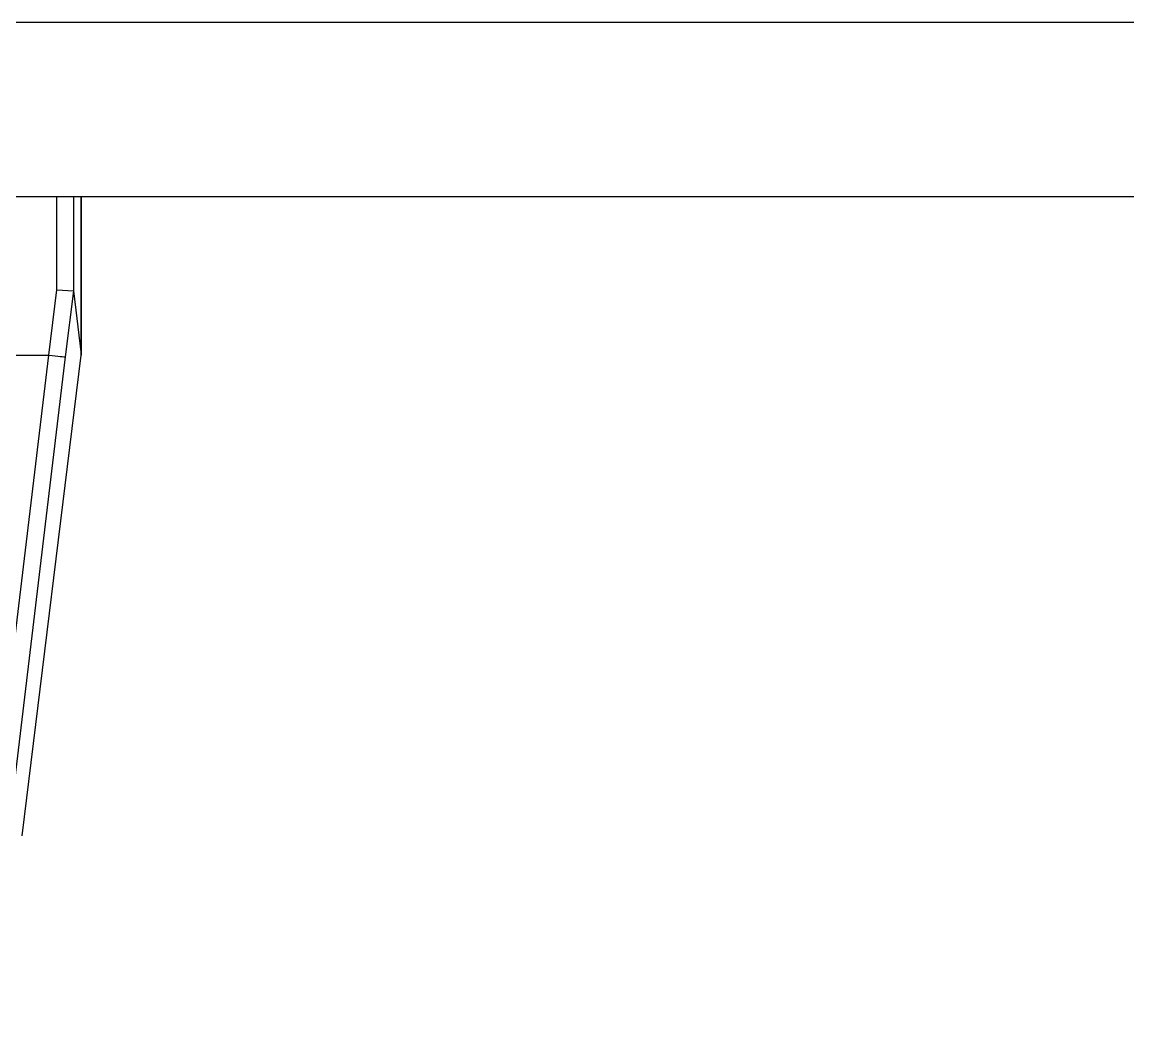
# Model space of a CAD drawing. Extents: x 16.5 to 113.1, y 4.4 to 84.5.
# Drawn here: x 54.549 to 55.214, y 31.537 to 32.146 of the extents above; entities that cross this region are included whole.
import ezdxf

# ---------------------------------------------------------------- set-up
doc = ezdxf.new("R2010")
doc.units = 0
doc.header["$MEASUREMENT"] = 0
doc.linetypes.add('SLD-SOLID', pattern=[0])
doc.layers.add('OBJECT', color=7, linetype='CONTINUOUS')

msp = doc.modelspace()

# ---------------------------------------------------------------- linework, layer by layer
at = {"layer": 'OBJECT', "linetype": 'SLD-SOLID'}
for p, q in [((51.75973, 32.14648), (56.15973, 32.14648)), ((56.15973, 32.04158), (51.75973, 32.04158)), ((54.57008, 31.98565), (54.57008, 32.04158)), ((54.58007, 32.04158), (54.58007, 31.98501)), ((54.58469, 31.94682), (54.58469, 32.04158)), ((54.58473, 32.04158), (54.58473, 31.94648)), ((54.56527, 31.94648), (54.57008, 31.98565)), ((54.57008, 31.98565), (54.58006, 31.98504)), ((54.58006, 31.98504), (54.57521, 31.94553)), ((54.58007, 31.98501), (54.58006, 31.98504)), ((54.58007, 31.98501), (54.58469, 31.94682)), ((54.4503, 31.94648), (54.56527, 31.94648)), ((54.51627, 31.53768), (54.56533, 31.94648)), ((54.57521, 31.94553), (54.52619, 31.53699)), ((54.54929, 31.65784), (54.58472, 31.9464)), ((54.56533, 31.94648), (54.56527, 31.94648)), ((54.58472, 31.9464), (54.58469, 31.94682)), ((54.58473, 31.94648), (54.58472, 31.9464))]:
    msp.add_line(p, q, dxfattribs=at)
msp.add_ellipse((54.5653, 31.94674), major_axis=(0.00993, -0.00121), ratio=0.026195, start_param=4.718707, end_param=6.230789, dxfattribs=at)

doc.saveas('drawing.dxf')
